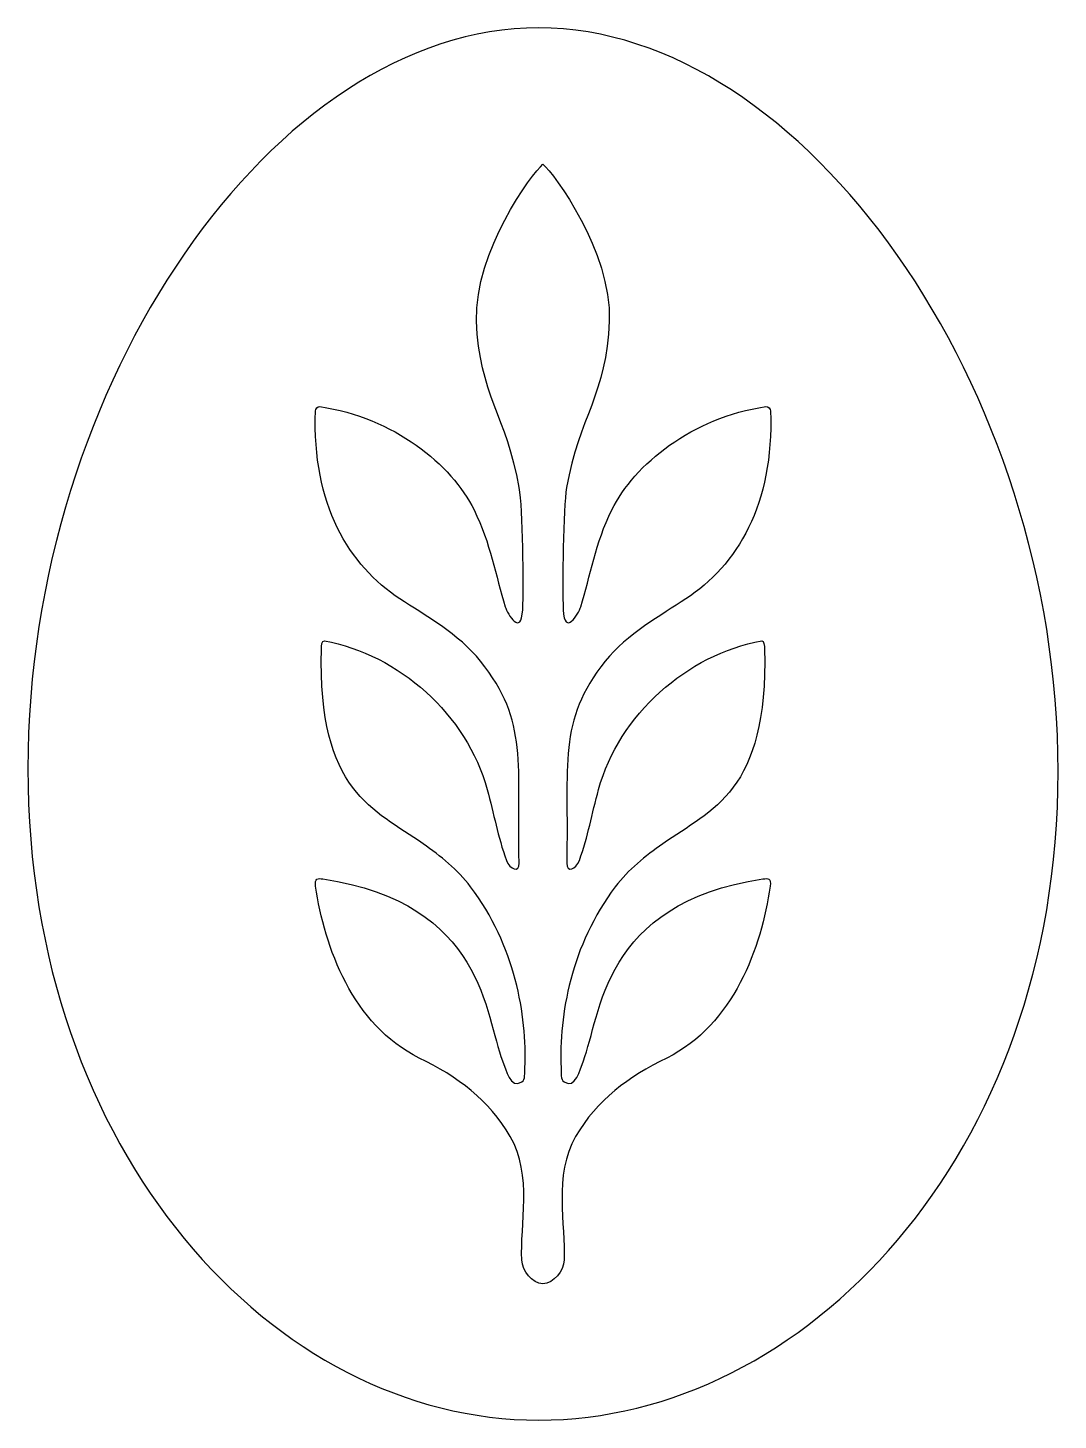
# Model space of a CAD drawing. Header units: centimetres. Extents: x -6.5 to 6.5, y -8.8 to 8.8.
import ezdxf

# ---------------------------------------------------------------- set-up
doc = ezdxf.new("R2010")
doc.units = ezdxf.units.CM
doc.header["$MEASUREMENT"] = 0
doc.layers.add('Camada 1', color=7, linetype='Continuous')

msp = doc.modelspace()

# ---------------------------------------------------------------- linework, layer by layer
at = {"layer": 'Camada 1'}
for points, knots in [([(-6.53031, -0.56463), (-6.53031, 4.3082), (-3.40609, 8.82374), (-0.05398, 8.82374), (-0.05398, 8.82374), (3.29787, 8.82374), (6.53031, 4.26981), (6.53031, -0.60353), (6.53031, -0.60353), (6.53031, -5.47663), (3.29787, -8.82376), (-0.05398, -8.82376), (-0.05398, -8.82376), (-3.40609, -8.82373), (-6.53031, -5.43773), (-6.53031, -0.56463)], [0, 0, 0, 0, 0.2, 0.2, 0.2, 0.2, 0.4, 0.4, 0.4, 0.4, 0.6, 0.6, 0.6, 0.6, 1, 1, 1, 1]), ([(-0.00061, -7.0963), (0.13502, -7.08633), (0.2612, -6.93972), (0.26842, -6.79012), (0.26842, -6.79012), (0.28784, -6.36324), (0.12928, -5.71398), (0.41278, -5.22828), (0.41278, -5.22828), (0.68382, -4.7655), (1.08128, -4.46826), (1.57046, -4.2339), (1.57046, -4.2339), (2.41371, -3.81403), (2.7713, -2.82864), (2.87951, -2.05667), (2.87951, -2.05667), (2.89496, -1.95295), (2.85207, -1.95396), (2.78826, -1.96393), (2.78826, -1.96393), (0.7357, -2.27209), (0.7357, -3.70431), (0.51128, -4.2698), (0.51128, -4.2698), (0.46839, -4.38151), (0.4118, -4.63186), (0.26842, -4.53711), (0.26842, -4.53711), (0.22079, -4.50618), (0.23101, -4.42141), (0.22929, -4.35759), (0.22929, -4.35759), (0.20212, -3.69235), (0.35494, -2.80372), (0.9167, -2.06368), (0.9167, -2.06368), (1.08373, -1.84027), (1.29619, -1.6767), (1.5181, -1.51713), (1.5181, -1.51713), (2.13942, -1.08226), (2.85107, -0.86784), (2.80916, 0.94858), (2.80916, 0.94858), (2.80818, 0.99073), (2.8012, 1.06103), (2.77225, 1.05431), (2.77225, 1.05431), (1.82578, 0.88278), (0.96602, 0.12054), (0.70472, -0.82992), (0.70472, -0.82992), (0.61796, -1.1416), (0.57357, -1.42436), (0.46112, -1.72855), (0.46112, -1.72855), (0.4185, -1.84227), (0.29755, -1.89114), (0.30031, -1.76247), (0.30031, -1.76247), (0.33098, -0.50528), (0.17537, 0.0273), (0.79003, 0.79751), (0.79003, 0.79751), (1.06131, 1.1371), (1.50462, 1.38147), (1.81082, 1.58592), (1.81082, 1.58592), (2.4581, 2.00854), (2.92786, 2.78424), (2.88397, 3.96786), (2.88397, 3.96786), (2.88199, 3.99053), (2.85955, 4.02694), (2.82314, 4.02247), (2.82314, 4.02247), (1.89411, 3.88732), (1.15555, 3.2909), (0.87231, 2.71392), (0.87231, 2.71392), (0.66337, 2.29003), (0.60003, 1.87789), (0.47985, 1.48718), (0.47985, 1.48718), (0.44868, 1.39045), (0.27191, 1.1042), (0.25667, 1.44728), (0.25667, 1.44728), (0.24294, 1.74724), (0.25368, 2.73884), (0.29908, 2.99567), (0.29908, 2.99567), (0.45815, 3.89404), (0.80848, 4.18503), (0.83989, 5.10734), (0.83989, 5.10734), (0.86929, 5.99674), (0.14025, 6.97014), (-0.00064, 7.09632), (-0.00064, 7.09632), (-0.14053, 6.97014), (-0.87035, 5.99674), (-0.84191, 5.10734), (-0.84191, 5.10734), (-0.81175, 4.18503), (-0.45893, 3.89407), (-0.3001, 2.99567), (-0.3001, 2.99567), (-0.25623, 2.73884), (-0.24327, 1.74723), (-0.25748, 1.44728), (-0.25748, 1.44728), (-0.27394, 1.10419), (-0.45047, 1.39045), (-0.47939, 1.48718), (-0.47939, 1.48718), (-0.59983, 1.87789), (-0.66465, 2.29006), (-0.87433, 2.71392), (-0.87433, 2.71392), (-1.15833, 3.2909), (-1.89488, 3.88732), (-2.8269, 4.02247), (-2.8269, 4.02247), (-2.86206, 4.02694), (-2.88373, 3.99053), (-2.88424, 3.96786), (-2.88424, 3.96786), (-2.92787, 2.78425), (-2.46011, 2.00854), (-1.81307, 1.58592), (-1.81307, 1.58592), (-1.50364, 1.38145), (-1.06282, 1.13711), (-0.79128, 0.79751), (-0.79128, 0.79751), (-0.1779, 0.02731), (-0.33175, -0.50527), (-0.30283, -1.76247), (-0.30283, -1.76247), (-0.30008, -1.89111), (-0.41927, -1.84227), (-0.46364, -1.72855), (-0.46364, -1.72855), (-0.57484, -1.42436), (-0.62099, -1.1416), (-0.70674, -0.82992), (-0.70674, -0.82992), (-0.9673, 0.12054), (-1.82778, 0.88278), (-2.77126, 1.05431), (-2.77126, 1.05431), (-2.80417, 1.06103), (-2.80817, 0.99073), (-2.80989, 0.94858), (-2.80989, 0.94858), (-2.85177, -0.86784), (-2.14068, -1.08228), (-1.52005, -1.51713), (-1.52005, -1.51713), (-1.29666, -1.6767), (-1.0842, -1.84027), (-0.91839, -2.06368), (-0.91839, -2.06368), (-0.35514, -2.80372), (-0.2023, -3.69238), (-0.22947, -4.35759), (-0.22947, -4.35759), (-0.23169, -4.42141), (-0.22275, -4.50618), (-0.2681, -4.53711), (-0.2681, -4.53711), (-0.41248, -4.63186), (-0.47032, -4.38151), (-0.51295, -4.2698), (-0.51295, -4.2698), (-0.7361, -3.70431), (-0.7366, -2.27209), (-2.79167, -1.96393), (-2.79167, -1.96393), (-2.85398, -1.95396), (-2.89663, -1.95295), (-2.88192, -2.05667), (-2.88192, -2.05667), (-2.77072, -2.82864), (-2.41443, -3.81403), (-1.5699, -4.2339), (-1.5699, -4.2339), (-1.08095, -4.46827), (-0.685, -4.7655), (-0.41423, -5.22828), (-0.41423, -5.22828), (-0.13023, -5.71398), (-0.2898, -6.36324), (-0.26985, -6.79012), (-0.26985, -6.79012), (-0.26244, -6.93972), (-0.137, -7.08632), (-0.00061, -7.0963)], [0, 0, 0, 0, 0.01960784, 0.01960784, 0.01960784, 0.01960784, 0.03921569, 0.03921569, 0.03921569, 0.03921569, 0.05882353, 0.05882353, 0.05882353, 0.05882353, 0.07843137, 0.07843137, 0.07843137, 0.07843137, 0.09803922, 0.09803922, 0.09803922, 0.09803922, 0.11764706, 0.11764706, 0.11764706, 0.11764706, 0.1372549, 0.1372549, 0.1372549, 0.1372549, 0.15686275, 0.15686275, 0.15686275, 0.15686275, 0.17647059, 0.17647059, 0.17647059, 0.17647059, 0.19607843, 0.19607843, 0.19607843, 0.19607843, 0.21568627, 0.21568627, 0.21568627, 0.21568627, 0.23529412, 0.23529412, 0.23529412, 0.23529412, 0.25490196, 0.25490196, 0.25490196, 0.25490196, 0.2745098, 0.2745098, 0.2745098, 0.2745098, 0.29411765, 0.29411765, 0.29411765, 0.29411765, 0.31372549, 0.31372549, 0.31372549, 0.31372549, 0.33333333, 0.33333333, 0.33333333, 0.33333333, 0.35294118, 0.35294118, 0.35294118, 0.35294118, 0.37254902, 0.37254902, 0.37254902, 0.37254902, 0.39215686, 0.39215686, 0.39215686, 0.39215686, 0.41176471, 0.41176471, 0.41176471, 0.41176471, 0.43137255, 0.43137255, 0.43137255, 0.43137255, 0.45098039, 0.45098039, 0.45098039, 0.45098039, 0.47058824, 0.47058824, 0.47058824, 0.47058824, 0.49019608, 0.49019608, 0.49019608, 0.49019608, 0.50980392, 0.50980392, 0.50980392, 0.50980392, 0.52941176, 0.52941176, 0.52941176, 0.52941176, 0.54901961, 0.54901961, 0.54901961, 0.54901961, 0.56862745, 0.56862745, 0.56862745, 0.56862745, 0.58823529, 0.58823529, 0.58823529, 0.58823529, 0.60784314, 0.60784314, 0.60784314, 0.60784314, 0.62745098, 0.62745098, 0.62745098, 0.62745098, 0.64705882, 0.64705882, 0.64705882, 0.64705882, 0.66666667, 0.66666667, 0.66666667, 0.66666667, 0.68627451, 0.68627451, 0.68627451, 0.68627451, 0.70588235, 0.70588235, 0.70588235, 0.70588235, 0.7254902, 0.7254902, 0.7254902, 0.7254902, 0.74509804, 0.74509804, 0.74509804, 0.74509804, 0.76470588, 0.76470588, 0.76470588, 0.76470588, 0.78431373, 0.78431373, 0.78431373, 0.78431373, 0.80392157, 0.80392157, 0.80392157, 0.80392157, 0.82352941, 0.82352941, 0.82352941, 0.82352941, 0.84313725, 0.84313725, 0.84313725, 0.84313725, 0.8627451, 0.8627451, 0.8627451, 0.8627451, 0.88235294, 0.88235294, 0.88235294, 0.88235294, 0.90196078, 0.90196078, 0.90196078, 0.90196078, 0.92156863, 0.92156863, 0.92156863, 0.92156863, 0.94117647, 0.94117647, 0.94117647, 0.94117647, 0.96078431, 0.96078431, 0.96078431, 0.96078431, 1, 1, 1, 1])]:
    msp.add_open_spline(points, degree=3, knots=knots, dxfattribs=at)

doc.saveas('drawing.dxf')
